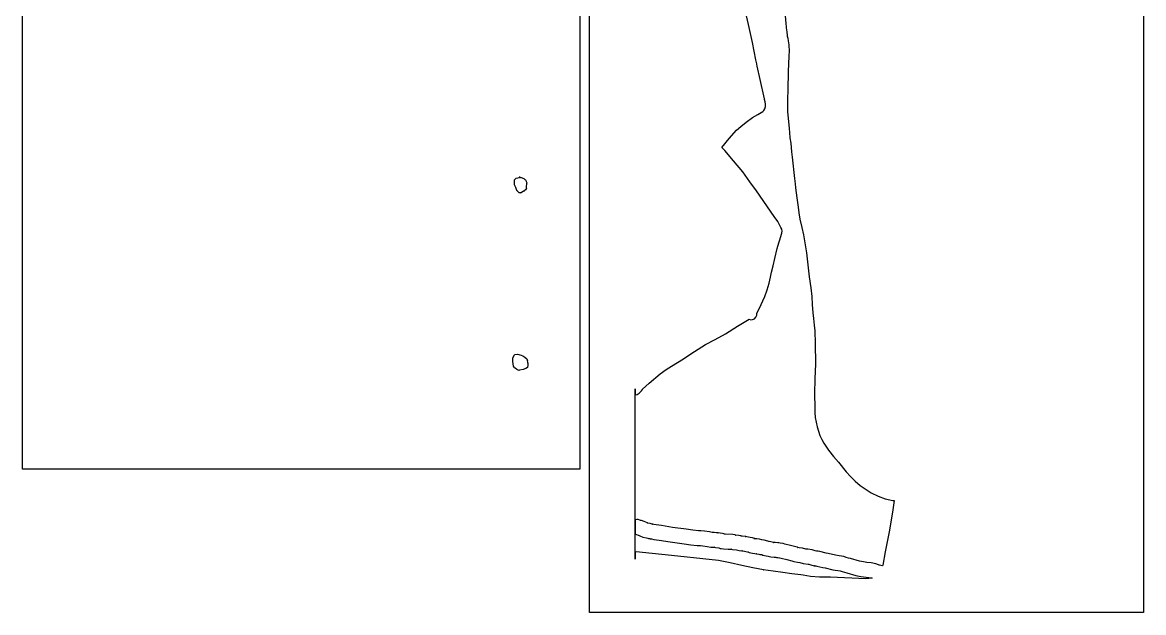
# Model space of a CAD drawing. Extents: x -1 to 629, y 2 to 3679.
# Drawn here: x 45.4 to 502.8, y 2533.1 to 2773.7 of the extents above; entities that cross this region are included whole.
import ezdxf

# ---------------------------------------------------------------- set-up
doc = ezdxf.new("R2010")
doc.units = 0

msp = doc.modelspace()

# ---------------------------------------------------------------- linework, layer by layer
at = {"layer": 'Calque 1'}
for p, q in [((502.75, 3329.15), (502.75, 2533.14)), ((45.4276, 2591.65), (45.4276, 2821.02)), ((272.751, 2819.02), (272.751, 2591.65)), ((276.749, 2533.14), (276.749, 2819.02)), ((341.653, 2772.84), (339.902, 2779.98)), ((356.38, 2778.11), (356.854, 2773.29)), ((343.212, 2765.63), (341.653, 2772.84)), ((356.854, 2773.29), (356.967, 2771.92)), ((356.967, 2771.92), (356.946, 2771.77)), ((356.946, 2771.77), (356.957, 2771.68)), ((356.957, 2771.68), (356.965, 2771.61)), ((356.965, 2771.61), (356.975, 2771.54)), ((356.975, 2771.54), (356.975, 2771.55)), ((356.975, 2771.55), (356.986, 2771.5)), ((356.986, 2771.5), (357.19, 2769.94)), ((357.19, 2769.94), (357.375, 2768.45)), ((357.375, 2768.45), (357.42, 2768.21)), ((357.42, 2768.21), (357.632, 2767.32)), ((357.632, 2767.32), (357.729, 2766.3)), ((344.63, 2758.44), (343.212, 2765.63)), ((357.729, 2766.3), (357.986, 2764.65)), ((357.986, 2764.65), (358.044, 2763.78)), ((358.044, 2763.78), (358.224, 2762.69)), ((358.224, 2762.69), (358.214, 2762.21)), ((344.94, 2756.86), (344.63, 2758.44)), ((358.065, 2759.96), (357.841, 2753.8)), ((358.214, 2762.21), (358.065, 2759.96)), ((344.966, 2756.71), (344.94, 2756.86)), ((345.162, 2755.86), (344.966, 2756.71)), ((346.371, 2750.51), (345.162, 2755.86)), ((357.841, 2753.8), (357.692, 2746.24)), ((348.064, 2742.65), (346.371, 2750.51)), ((357.632, 2745.13), (357.507, 2743.48)), ((357.661, 2745.31), (357.632, 2745.13)), ((357.692, 2746.24), (357.661, 2745.31)), ((348.075, 2742.63), (348.064, 2742.65)), ((348.141, 2742.33), (348.075, 2742.63)), ((348.345, 2741.38), (348.141, 2742.33)), ((348.289, 2738.55), (348.591, 2739.43)), ((348.517, 2740.4), (348.345, 2741.38)), ((348.564, 2739.84), (348.517, 2740.4)), ((348.591, 2739.43), (348.564, 2739.84)), ((348.591, 2739.43), (348.591, 2739.43)), ((357.507, 2743.48), (357.507, 2740.75)), ((357.507, 2740.75), (357.507, 2737.37)), ((340.651, 2733.03), (343.281, 2735.02)), ((343.281, 2735.02), (345.389, 2736.17)), ((345.389, 2736.17), (346.807, 2737.03)), ((346.807, 2737.03), (347.485, 2737.43)), ((347.485, 2737.43), (347.858, 2737.83)), ((347.858, 2737.83), (348.289, 2738.55)), ((357.507, 2737.37), (358.185, 2730.44)), ((336.756, 2729.8), (338.523, 2731.35)), ((338.523, 2731.35), (340.651, 2733.03)), ((358.185, 2730.44), (358.274, 2728.91)), ((330.731, 2722.76), (333.756, 2726.39)), ((333.756, 2726.39), (336.756, 2729.8)), ((358.274, 2728.91), (358.494, 2726.67)), ((358.494, 2726.67), (358.835, 2724.57)), ((331.943, 2721.49), (330.731, 2722.76)), ((335.475, 2717.29), (331.943, 2721.49)), ((358.835, 2724.57), (359.161, 2721.05)), ((339.272, 2712.8), (335.475, 2717.29)), ((359.161, 2721.05), (359.444, 2718.83)), ((359.444, 2718.83), (360.328, 2710.15)), ((342.188, 2708.82), (339.272, 2712.8)), ((246.143, 2709.54), (246.442, 2709.81)), ((246.143, 2708.33), (246.143, 2709.54)), ((246.213, 2707.47), (246.143, 2708.33)), ((246.667, 2706.39), (246.213, 2707.47)), ((246.442, 2709.81), (246.793, 2710.26)), ((246.793, 2710.26), (248.146, 2710.59)), ((248.285, 2710.62), (248.106, 2710.63)), ((248.106, 2710.63), (248.167, 2710.62)), ((248.146, 2710.6), (248.42, 2710.62)), ((248.146, 2710.59), (248.146, 2710.6)), ((248.167, 2710.62), (248.533, 2710.59)), ((248.42, 2710.62), (248.285, 2710.62)), ((248.533, 2710.59), (248.851, 2710.53)), ((248.851, 2710.53), (248.928, 2710.52)), ((248.928, 2710.52), (248.861, 2710.54)), ((248.861, 2710.54), (249.911, 2710.12)), ((249.911, 2710.12), (250.348, 2709.75)), ((250.348, 2709.75), (250.601, 2709.54)), ((250.601, 2709.54), (250.769, 2709.24)), ((250.769, 2709.24), (250.872, 2709.04)), ((250.872, 2709.04), (250.945, 2708.9)), ((250.945, 2708.9), (251.074, 2708.61)), ((251.087, 2707.97), (250.969, 2706.89)), ((251.074, 2708.61), (251.178, 2708.36)), ((251.167, 2708.4), (251.087, 2707.97)), ((251.182, 2708.36), (251.167, 2708.4)), ((251.178, 2708.36), (251.182, 2708.36)), ((251.182, 2708.36), (251.182, 2708.36)), ((344.839, 2705.14), (342.188, 2708.82)), ((360.328, 2710.15), (360.68, 2707.94)), ((360.68, 2707.94), (360.807, 2706.36)), ((247.13, 2705.19), (246.667, 2706.39)), ((247.114, 2705.25), (247.058, 2705.31)), ((247.058, 2705.31), (247.13, 2705.19)), ((247.442, 2704.88), (247.114, 2705.25)), ((248.094, 2704.31), (247.442, 2704.88)), ((248.457, 2704.3), (248.094, 2704.31)), ((248.807, 2704.32), (248.457, 2704.3)), ((249, 2704.43), (248.795, 2704.3)), ((248.795, 2704.3), (248.807, 2704.32)), ((249.658, 2704.77), (249, 2704.43)), ((250.041, 2704.94), (249.658, 2704.77)), ((249.929, 2704.88), (250.107, 2704.97)), ((249.981, 2704.92), (249.929, 2704.88)), ((250.591, 2705.46), (249.981, 2704.92)), ((250.107, 2704.97), (250.041, 2704.94)), ((251.006, 2706.05), (250.591, 2705.46)), ((250.969, 2706.89), (250.969, 2706.37)), ((250.969, 2706.37), (251.006, 2706.05)), ((352.126, 2694.62), (344.839, 2705.14)), ((360.807, 2706.36), (361.087, 2704.24)), ((361.087, 2704.24), (361.278, 2702.17)), ((361.278, 2702.17), (361.86, 2698.49)), ((361.86, 2698.49), (362.137, 2696.09)), ((353.496, 2692.6), (352.126, 2694.62)), ((362.137, 2696.09), (362.542, 2693.48)), ((354.787, 2690.15), (353.496, 2692.6)), ((355.166, 2689.51), (354.787, 2690.15)), ((355.298, 2688.64), (355.166, 2689.51)), ((362.542, 2693.48), (363.386, 2690.13)), ((363.386, 2690.13), (364.095, 2687.19)), ((353.605, 2682.46), (354.774, 2686.47)), ((354.774, 2686.47), (355.041, 2687.48)), ((355.041, 2687.48), (355.126, 2687.79)), ((355.126, 2687.79), (355.184, 2687.9)), ((355.184, 2687.9), (355.298, 2688.63)), ((355.298, 2688.63), (355.298, 2688.64)), ((364.095, 2687.19), (365.244, 2679.77)), ((352.403, 2677.45), (353.258, 2681.6)), ((353.258, 2681.6), (353.605, 2682.46)), ((351.636, 2674.5), (352.403, 2677.45)), ((365.244, 2679.77), (366.289, 2670.01)), ((350.517, 2669.83), (350.914, 2671.86)), ((350.914, 2671.86), (351.636, 2674.5)), ((349.213, 2664.7), (350.027, 2667.45)), ((350.027, 2667.45), (350.517, 2669.83)), ((366.289, 2670.01), (367.016, 2665.6)), ((345.905, 2656.98), (348.231, 2662.05)), ((348.231, 2662.05), (349.213, 2664.7)), ((367.016, 2665.6), (367.368, 2661.98)), ((367.368, 2661.98), (367.508, 2658.68)), ((367.508, 2658.68), (367.866, 2655.34)), ((337.118, 2649.9), (341.876, 2652.71)), ((341.876, 2652.71), (342.524, 2652.55)), ((342.524, 2652.55), (343.193, 2652.57)), ((343.193, 2652.57), (344.021, 2652.94)), ((344.021, 2652.94), (344.638, 2653.56)), ((344.638, 2653.56), (344.992, 2654.37)), ((344.992, 2654.37), (345.027, 2655.27)), ((345.027, 2655.27), (345.905, 2656.98)), ((367.866, 2655.34), (368.17, 2653.1)), ((368.17, 2653.1), (368.392, 2650.35)), ((332.224, 2646.75), (337.118, 2649.9)), ((368.392, 2650.35), (368.707, 2647.96)), ((368.707, 2647.96), (368.847, 2642.81)), ((324.117, 2642.48), (328.033, 2644.52)), ((328.033, 2644.52), (332.224, 2646.75)), ((318.068, 2638.64), (324.117, 2642.48)), ((368.847, 2642.81), (368.884, 2634.57)), ((245.418, 2636.97), (246.21, 2638.28)), ((245.444, 2635.67), (245.418, 2636.97)), ((245.562, 2634.47), (245.444, 2635.67)), ((245.758, 2633.67), (245.562, 2634.47)), ((246.21, 2638.28), (246.351, 2638.36)), ((246.351, 2638.36), (247.359, 2638.45)), ((247.359, 2638.45), (248.879, 2638.09)), ((248.879, 2638.09), (249.593, 2637.81)), ((249.593, 2637.81), (250.353, 2637.29)), ((250.353, 2637.29), (251.139, 2636.65)), ((251.139, 2636.65), (251.396, 2635.77)), ((251.396, 2635.77), (251.368, 2635.78)), ((251.368, 2635.78), (251.472, 2635.19)), ((251.472, 2635.19), (251.472, 2635.19)), ((251.472, 2635.19), (251.548, 2634.87)), ((251.548, 2634.87), (251.545, 2634.92)), ((251.545, 2634.92), (251.567, 2634.86)), ((251.567, 2634.86), (251.599, 2634.76)), ((251.621, 2634.47), (251.593, 2634.05)), ((251.599, 2634.76), (251.611, 2634.52)), ((251.611, 2634.52), (251.611, 2634.51)), ((251.611, 2634.51), (251.621, 2634.46)), ((251.621, 2634.46), (251.621, 2634.47)), ((310.202, 2633.62), (315.057, 2636.63)), ((315.057, 2636.63), (318.068, 2638.64)), ((368.884, 2634.57), (368.643, 2628.37)), ((245.799, 2633.59), (245.758, 2633.67)), ((245.971, 2633.25), (245.799, 2633.59)), ((246.157, 2632.96), (245.971, 2633.25)), ((246.36, 2632.78), (246.157, 2632.96)), ((247.166, 2632.18), (246.36, 2632.78)), ((247.936, 2631.88), (247.166, 2632.18)), ((248.193, 2631.91), (247.9, 2631.89)), ((247.9, 2631.89), (247.936, 2631.88)), ((249.723, 2632.26), (248.193, 2631.91)), ((250.787, 2632.67), (249.723, 2632.26)), ((251.434, 2633.05), (250.787, 2632.67)), ((251.453, 2633.08), (251.434, 2633.05)), ((251.593, 2634.04), (251.453, 2633.08)), ((251.593, 2634.05), (251.593, 2634.04)), ((301.09, 2626.7), (305.567, 2630.42)), ((305.567, 2630.42), (308.059, 2632.22)), ((308.059, 2632.22), (310.202, 2633.62)), ((298.418, 2624.25), (301.09, 2626.7)), ((368.643, 2628.37), (368.493, 2622.5)), ((295.37, 2554.89), (295.37, 2624.32)), ((295.37, 2624.32), (295.37, 2624.32)), ((295.37, 2624.32), (295.37, 2621.96)), ((295.37, 2621.96), (296.222, 2622.09)), ((296.222, 2622.09), (296.986, 2622.54)), ((296.986, 2622.54), (297.722, 2623.24)), ((297.722, 2623.24), (298, 2623.51)), ((298, 2623.51), (298.37, 2624.11)), ((298.37, 2624.11), (298.418, 2624.25)), ((368.493, 2622.5), (368.588, 2616.58)), ((368.588, 2616.58), (368.667, 2614.68)), ((368.667, 2614.68), (368.85, 2612.61)), ((368.85, 2612.61), (369.644, 2608.87)), ((369.644, 2608.87), (370.76, 2605.31)), ((370.76, 2605.31), (371.459, 2603.7)), ((371.459, 2603.7), (372.287, 2602.17)), ((372.287, 2602.17), (374.205, 2599.32)), ((374.205, 2599.32), (376.279, 2596.75)), ((376.279, 2596.75), (378.264, 2594.41)), ((378.264, 2594.41), (381.444, 2590.54)), ((272.751, 2591.65), (45.4276, 2591.65)), ((381.444, 2590.54), (383.164, 2588.57)), ((383.164, 2588.57), (385.045, 2586.67)), ((385.045, 2586.67), (387.125, 2584.98)), ((387.125, 2584.98), (389.162, 2583.53)), ((389.162, 2583.53), (391.697, 2581.95)), ((391.697, 2581.95), (394.422, 2580.56)), ((394.422, 2580.56), (397.343, 2579.47)), ((397.343, 2579.47), (400.462, 2578.8)), ((401.026, 2578.77), (400.383, 2574.12)), ((400.462, 2578.8), (401.026, 2578.77)), ((295.994, 2571.04), (295.375, 2570.9)), ((295.375, 2570.9), (295.375, 2565.12)), ((296.629, 2571.04), (295.994, 2571.04)), ((297.264, 2570.81), (296.629, 2571.04)), ((297.481, 2570.74), (297.264, 2570.81)), ((297.955, 2570.65), (297.481, 2570.74)), ((299.04, 2570.31), (297.955, 2570.65)), ((300.349, 2569.66), (299.04, 2570.31)), ((400.383, 2574.12), (398.92, 2566.04)), ((300.54, 2569.64), (300.315, 2569.69)), ((300.315, 2569.69), (300.349, 2569.66)), ((301.424, 2569.43), (300.54, 2569.64)), ((302.315, 2569.2), (301.424, 2569.43)), ((303.032, 2569.08), (302.315, 2569.2)), ((302.582, 2569.13), (302.469, 2569.16)), ((302.469, 2569.16), (302.529, 2569.14)), ((302.529, 2569.14), (302.582, 2569.13)), ((302.582, 2569.13), (302.582, 2569.13)), ((303.911, 2568.9), (303.032, 2569.08)), ((306.117, 2568.61), (303.911, 2568.9)), ((310.636, 2567.87), (306.117, 2568.61)), ((316.177, 2567.15), (310.636, 2567.87)), ((318.825, 2566.77), (316.177, 2567.15)), ((321.159, 2566.51), (318.825, 2566.77)), ((322.109, 2566.46), (321.159, 2566.51)), ((323.662, 2566.33), (322.109, 2566.46)), ((325.622, 2566.04), (323.662, 2566.33)), ((326.749, 2565.82), (325.622, 2566.04)), ((326.884, 2565.81), (326.749, 2565.82)), ((327.652, 2565.83), (326.884, 2565.81)), ((328.588, 2565.71), (327.652, 2565.83)), ((329.221, 2565.59), (328.588, 2565.71)), ((330.985, 2565.33), (329.11, 2565.59)), ((329.11, 2565.59), (329.221, 2565.59)), ((398.92, 2566.04), (397.279, 2557.88)), ((295.375, 2565.12), (295.462, 2565.09)), ((295.462, 2565.09), (295.865, 2564.97)), ((295.865, 2564.97), (296.648, 2564.76)), ((296.648, 2564.76), (296.788, 2564.75)), ((296.788, 2564.75), (296.788, 2564.75)), ((296.788, 2564.75), (297.256, 2564.47)), ((297.256, 2564.47), (298.542, 2563.94)), ((298.542, 2563.94), (299.95, 2563.62)), ((299.95, 2563.62), (300.521, 2563.47)), ((300.521, 2563.47), (300.855, 2563.36)), ((300.855, 2563.36), (301.066, 2563.31)), ((301.066, 2563.31), (301.336, 2563.27)), ((301.336, 2563.27), (301.498, 2563.26)), ((301.498, 2563.26), (301.99, 2563.17)), ((301.99, 2563.17), (302.961, 2562.98)), ((302.961, 2562.98), (305.181, 2562.68)), ((305.181, 2562.68), (309.686, 2561.95)), ((309.686, 2561.95), (315.359, 2561.21)), ((315.359, 2561.21), (318.063, 2560.82)), ((331.575, 2565.19), (330.985, 2565.33)), ((331.769, 2565.12), (331.575, 2565.19)), ((332.134, 2565.08), (331.769, 2565.12)), ((335.224, 2564.95), (332.134, 2565.08)), ((336.116, 2564.79), (335.224, 2564.95)), ((336.259, 2564.74), (336.116, 2564.79)), ((337.637, 2564.58), (336.203, 2564.74)), ((336.203, 2564.74), (336.259, 2564.74)), ((338.497, 2564.41), (337.637, 2564.58)), ((338.666, 2564.34), (338.497, 2564.41)), ((339.066, 2564.35), (338.666, 2564.34)), ((340.264, 2564.18), (339.066, 2564.35)), ((340.293, 2564.17), (340.177, 2564.2)), ((340.177, 2564.2), (340.264, 2564.18)), ((340.256, 2564.18), (340.285, 2564.18)), ((340.561, 2564.12), (340.256, 2564.18)), ((340.285, 2564.18), (340.561, 2564.12)), ((342.31, 2563.77), (340.293, 2564.17)), ((343.185, 2563.63), (342.31, 2563.77)), ((344.238, 2563.35), (343.185, 2563.63)), ((343.826, 2563.32), (344.238, 2563.35)), ((344.307, 2563.25), (343.826, 2563.32)), ((344.394, 2563.25), (344.238, 2563.27)), ((344.238, 2563.27), (344.307, 2563.25)), ((344.979, 2563.16), (344.394, 2563.25)), ((346.022, 2563.02), (344.979, 2563.16)), ((347.024, 2562.78), (346.022, 2563.02)), ((347.974, 2562.68), (347.024, 2562.78)), ((349.48, 2562.3), (347.974, 2562.68)), ((349.953, 2562.09), (349.48, 2562.3)), ((350.075, 2562.09), (349.953, 2562.09)), ((350.747, 2561.99), (350.075, 2562.09)), ((351.742, 2561.76), (350.747, 2561.99)), ((351.901, 2561.76), (351.718, 2561.77)), ((351.718, 2561.77), (351.742, 2561.76)), ((352.522, 2561.7), (351.901, 2561.76)), ((353.575, 2561.61), (352.522, 2561.7)), ((353.919, 2561.57), (353.575, 2561.61)), ((354.478, 2561.48), (353.919, 2561.57)), ((355.674, 2561.29), (354.478, 2561.48)), ((356.393, 2561.09), (355.674, 2561.29)), ((358.706, 2560.52), (356.393, 2561.09)), ((295.756, 2557.86), (295.37, 2557.76)), ((295.37, 2557.76), (295.37, 2554.89)), ((312.769, 2556.11), (295.756, 2557.86)), ((318.063, 2560.82), (320.643, 2560.53)), ((320.643, 2560.53), (322.069, 2560.46)), ((322.069, 2560.46), (322.955, 2560.37)), ((322.955, 2560.37), (324.717, 2560.11)), ((324.717, 2560.11), (326.218, 2559.85)), ((326.218, 2559.85), (327.302, 2559.8)), ((327.302, 2559.8), (327.49, 2559.81)), ((327.49, 2559.81), (327.71, 2559.78)), ((327.71, 2559.78), (327.554, 2559.79)), ((327.554, 2559.79), (328.138, 2559.67)), ((328.138, 2559.67), (329.438, 2559.5)), ((329.438, 2559.5), (330.004, 2559.31)), ((330.004, 2559.31), (330.237, 2559.27)), ((330.237, 2559.27), (330.385, 2559.25)), ((330.385, 2559.25), (331.438, 2559.13)), ((331.438, 2559.13), (333.316, 2559.02)), ((333.316, 2559.02), (334.6, 2558.98)), ((334.6, 2558.98), (334.467, 2558.97)), ((334.467, 2558.97), (335.131, 2558.84)), ((335.131, 2558.84), (336.735, 2558.66)), ((336.735, 2558.66), (337.822, 2558.41)), ((337.822, 2558.41), (338.862, 2558.29)), ((338.862, 2558.29), (339.01, 2558.3)), ((339.01, 2558.3), (338.915, 2558.35)), ((338.915, 2558.35), (339.307, 2558.26)), ((339.307, 2558.26), (341.233, 2557.87)), ((341.233, 2557.87), (341.788, 2557.78)), ((341.794, 2557.8), (341.645, 2557.79)), ((341.645, 2557.79), (341.844, 2557.67)), ((341.788, 2557.78), (341.794, 2557.8)), ((341.844, 2557.67), (343.222, 2557.37)), ((343.222, 2557.37), (344.217, 2557.22)), ((344.217, 2557.22), (344.842, 2557.13)), ((344.842, 2557.13), (345.003, 2557.11)), ((345.003, 2557.11), (344.918, 2557.13)), ((344.918, 2557.13), (345.813, 2556.91)), ((345.813, 2556.91), (346.202, 2556.84)), ((346.202, 2556.84), (347.051, 2556.75)), ((347.051, 2556.75), (347.435, 2556.58)), ((347.435, 2556.58), (348.794, 2556.21)), ((360.939, 2559.97), (358.706, 2560.52)), ((361.632, 2559.74), (360.939, 2559.97)), ((362.246, 2559.58), (361.611, 2559.71)), ((361.611, 2559.71), (361.706, 2559.7)), ((361.706, 2559.7), (361.632, 2559.74)), ((363.643, 2559.38), (362.246, 2559.58)), ((364.966, 2559.04), (363.643, 2559.38)), ((365.828, 2558.99), (364.966, 2559.04)), ((367.506, 2558.67), (365.828, 2558.99)), ((368.789, 2558.32), (367.506, 2558.67)), ((369.342, 2558.2), (368.789, 2558.32)), ((369.366, 2558.2), (369.342, 2558.2)), ((370.014, 2558.12), (369.366, 2558.2)), ((370.707, 2557.99), (370.014, 2558.12)), ((373.245, 2557.34), (370.707, 2557.99)), ((374.078, 2557.18), (373.245, 2557.34)), ((377.047, 2556.5), (374.078, 2557.18)), ((378.531, 2556.3), (377.047, 2556.5)), ((397.279, 2557.88), (396.335, 2552.45)), ((295.37, 2554.89), (295.37, 2554.89)), ((322.953, 2555.08), (312.769, 2556.11)), ((329.326, 2554.33), (322.953, 2555.08)), ((334.168, 2553.46), (329.326, 2554.33)), ((338.82, 2552.39), (334.168, 2553.46)), ((343.328, 2551.33), (338.82, 2552.39)), ((348.794, 2556.21), (349.678, 2556.09)), ((349.678, 2556.09), (350.726, 2555.86)), ((350.726, 2555.86), (352.051, 2555.72)), ((352.051, 2555.72), (352.705, 2555.67)), ((352.705, 2555.67), (352.909, 2555.65)), ((352.909, 2555.65), (352.784, 2555.67)), ((352.784, 2555.67), (353.075, 2555.63)), ((353.075, 2555.63), (353.597, 2555.55)), ((353.597, 2555.55), (354.213, 2555.45)), ((354.213, 2555.45), (354.393, 2555.42)), ((354.393, 2555.42), (354.361, 2555.44)), ((354.361, 2555.44), (354.93, 2555.27)), ((354.93, 2555.27), (357.214, 2554.71)), ((357.214, 2554.71), (359.288, 2554.21)), ((359.288, 2554.21), (359.208, 2554.22)), ((359.208, 2554.22), (359.301, 2554.17)), ((359.301, 2554.17), (360.026, 2553.93)), ((360.026, 2553.93), (361.569, 2553.63)), ((361.569, 2553.63), (362.468, 2553.5)), ((362.468, 2553.5), (363.87, 2553.15)), ((363.87, 2553.15), (365.897, 2552.9)), ((365.897, 2552.9), (366.199, 2552.82)), ((366.199, 2552.82), (367.49, 2552.47)), ((367.49, 2552.47), (368.45, 2552.26)), ((368.45, 2552.26), (368.27, 2552.36)), ((368.27, 2552.36), (368.469, 2552.29)), ((368.469, 2552.29), (368.469, 2552.29)), ((368.469, 2552.29), (368.469, 2552.26)), ((368.469, 2552.26), (368.821, 2552.18)), ((368.821, 2552.18), (369.112, 2552.14)), ((369.112, 2552.14), (369.519, 2552.11)), ((369.519, 2552.11), (369.532, 2552.11)), ((369.532, 2552.11), (371.983, 2551.48)), ((380.468, 2555.94), (378.531, 2556.3)), ((381.423, 2555.65), (380.468, 2555.94)), ((382.452, 2555.38), (381.423, 2555.65)), ((383.259, 2555.12), (382.452, 2555.38)), ((386.839, 2554.14), (383.259, 2555.12)), ((388.45, 2553.78), (386.839, 2554.14)), ((389.897, 2553.6), (388.45, 2553.78)), ((391.636, 2553.45), (389.897, 2553.6)), ((393.53, 2553.05), (391.636, 2553.45)), ((394.565, 2552.65), (393.53, 2553.05)), ((394.94, 2552.49), (394.565, 2552.65)), ((395.012, 2552.45), (394.94, 2552.49)), ((395.581, 2552.29), (395.012, 2552.45)), ((396.113, 2552.21), (395.581, 2552.29)), ((396.266, 2552.19), (396.113, 2552.21)), ((396.335, 2552.45), (396.266, 2552.19)), ((347.744, 2550.51), (343.328, 2551.33)), ((351.652, 2550.03), (347.588, 2550.52)), ((347.588, 2550.52), (347.744, 2550.51)), ((355.563, 2549.43), (351.652, 2550.03)), ((359.335, 2548.89), (355.563, 2549.43)), ((362.987, 2548.59), (359.335, 2548.89)), ((363.865, 2548.42), (362.987, 2548.59)), ((366.826, 2547.83), (363.865, 2548.42)), ((370.506, 2547.54), (366.826, 2547.83)), ((374.724, 2547.54), (370.506, 2547.54)), ((371.983, 2551.48), (372.805, 2551.32)), ((372.805, 2551.32), (375.941, 2550.61)), ((374.996, 2547.55), (374.724, 2547.54)), ((389.493, 2546.9), (374.996, 2547.55)), ((375.941, 2550.61), (379.039, 2550.12)), ((379.039, 2550.12), (379.788, 2549.88)), ((379.788, 2549.88), (380.777, 2549.63)), ((380.777, 2549.63), (381.722, 2549.32)), ((381.722, 2549.32), (385.331, 2548.31)), ((385.331, 2548.31), (387.381, 2547.87)), ((387.381, 2547.87), (389.58, 2547.61)), ((389.58, 2547.61), (391.834, 2547.3)), ((391.834, 2547.3), (391.832, 2547.29)), ((391.832, 2547.29), (392.025, 2547.21)), ((392.025, 2547.21), (389.493, 2546.9)), ((502.75, 2533.14), (276.749, 2533.14))]:
    msp.add_line(p, q, dxfattribs=at)

doc.saveas('drawing.dxf')
